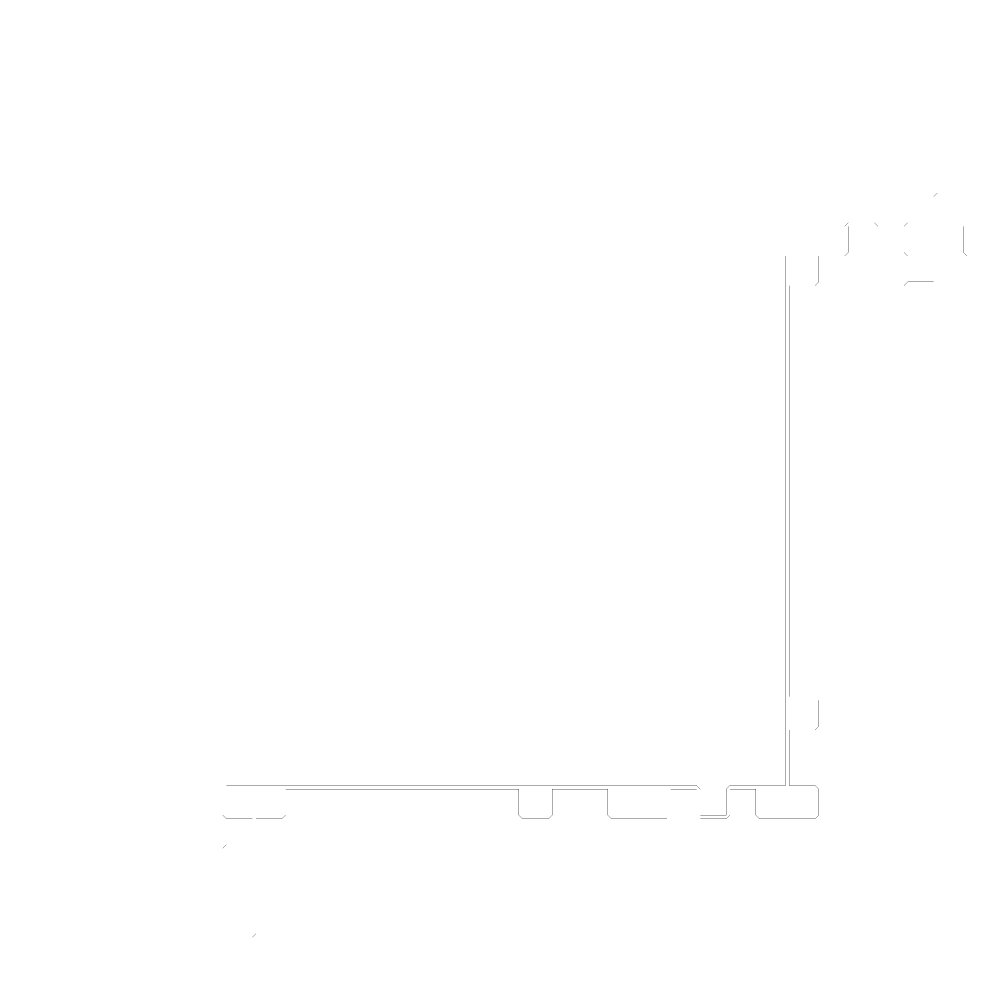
# Model space of a CAD drawing. Header units: metres. Extents: x 0 to 4990, y -4990 to 0.
# Drawn here: x 0 to 2495, y -2495 to 0 of the extents above; entities that cross this region are included whole.
import ezdxf

# ---------------------------------------------------------------- set-up
doc = ezdxf.new("R2010")
doc.units = ezdxf.units.M
for name, color, linetype in [('conductor', 1, 'Continuous'), ('dielectric', 8, 'Continuous'), ('substrate', 5, 'Continuous')]:
    doc.layers.add(name, color=color, linetype=linetype)

msp = doc.modelspace()

# ---------------------------------------------------------------- linework, layer by layer
at = {"layer": 'conductor', "const_width": 0.5}
msp.add_lwpolyline([(2500, -625), (2490.234375, -615.234375), (2490.234375, -605.46875), (2490.234375, -595.703125), (2490.234375, -585.9375), (2490.234375, -576.171875), (2490.234375, -566.40625), (2490.234375, -556.640625), (2490.234375, -546.875), (2480.46875, -546.875), (2470.703125, -546.875), (2460.9375, -546.875), (2451.171875, -546.875), (2441.40625, -546.875), (2431.640625, -546.875), (2421.875, -546.875), (2412.109375, -546.875), (2402.34375, -546.875), (2392.578125, -546.875), (2382.8125, -546.875), (2373.046875, -546.875), (2363.28125, -546.875), (2353.515625, -546.875), (2343.75, -546.875), (2343.75, -556.640625), (2343.75, -566.40625), (2343.75, -576.171875), (2343.75, -585.9375), (2343.75, -595.703125), (2343.75, -605.46875), (2343.75, -615.234375), (2343.75, -625), (2343.75, -634.765625), (2343.75, -644.53125), (2343.75, -654.296875), (2343.75, -664.0625), (2343.75, -673.828125), (2343.75, -683.59375), (2343.75, -693.359375), (2333.984375, -703.125), (2324.21875, -703.125), (2314.453125, -703.125), (2304.6875, -703.125), (2294.921875, -703.125), (2285.15625, -703.125), (2275.390625, -703.125), (2265.625, -703.125), (2255.859375, -703.125), (2246.09375, -703.125), (2236.328125, -703.125), (2226.5625, -703.125), (2216.796875, -703.125), (2207.03125, -703.125), (2197.265625, -703.125), (2187.5, -703.125), (2177.734375, -693.359375), (2177.734375, -683.59375), (2177.734375, -673.828125), (2177.734375, -664.0625), (2177.734375, -654.296875), (2177.734375, -644.53125), (2177.734375, -634.765625), (2177.734375, -625), (2187.5, -615.234375), (2197.265625, -615.234375), (2207.03125, -615.234375), (2216.796875, -615.234375), (2226.5625, -615.234375), (2236.328125, -615.234375), (2246.09375, -615.234375), (2255.859375, -615.234375), (2255.859375, -605.46875), (2255.859375, -595.703125), (2255.859375, -585.9375), (2255.859375, -576.171875), (2255.859375, -566.40625), (2255.859375, -556.640625), (2255.859375, -546.875), (2246.09375, -546.875), (2236.328125, -546.875), (2226.5625, -546.875), (2216.796875, -546.875), (2207.03125, -546.875), (2197.265625, -546.875), (2187.5, -546.875), (2187.5, -556.640625), (2187.5, -566.40625), (2187.5, -576.171875), (2187.5, -585.9375), (2187.5, -595.703125), (2187.5, -605.46875), (2187.5, -615.234375), (2177.734375, -625), (2167.96875, -625), (2158.203125, -625), (2148.4375, -625), (2138.671875, -625), (2128.90625, -625), (2119.140625, -625), (2109.375, -625), (2109.375, -634.765625), (2109.375, -644.53125), (2109.375, -654.296875), (2109.375, -664.0625), (2109.375, -673.828125), (2109.375, -683.59375), (2109.375, -693.359375), (2099.609375, -703.125), (2089.84375, -703.125), (2080.078125, -703.125), (2070.3125, -703.125), (2060.546875, -703.125), (2050.78125, -703.125), (2041.015625, -703.125), (2031.25, -703.125), (2031.25, -712.890625), (2031.25, -722.65625), (2031.25, -732.421875), (2031.25, -742.1875), (2031.25, -751.953125), (2031.25, -761.71875), (2031.25, -771.484375), (2031.25, -781.25), (2031.25, -791.015625), (2031.25, -800.78125), (2031.25, -810.546875), (2031.25, -820.3125), (2031.25, -830.078125), (2031.25, -839.84375), (2031.25, -849.609375), (2031.25, -859.375), (2031.25, -869.140625), (2031.25, -878.90625), (2031.25, -888.671875), (2031.25, -898.4375), (2031.25, -908.203125), (2031.25, -917.96875), (2031.25, -927.734375), (2031.25, -937.5), (2031.25, -947.265625), (2031.25, -957.03125), (2031.25, -966.796875), (2031.25, -976.5625), (2031.25, -986.328125), (2031.25, -996.09375), (2031.25, -1005.859375), (2031.25, -1015.625), (2031.25, -1025.390625), (2031.25, -1035.15625), (2031.25, -1044.921875), (2031.25, -1054.6875), (2031.25, -1064.453125), (2031.25, -1074.21875), (2031.25, -1083.984375), (2031.25, -1093.75), (2031.25, -1103.515625), (2031.25, -1113.28125), (2031.25, -1123.046875), (2031.25, -1132.8125), (2031.25, -1142.578125), (2031.25, -1152.34375), (2031.25, -1162.109375), (2031.25, -1171.875), (2031.25, -1181.640625), (2031.25, -1191.40625), (2031.25, -1201.171875), (2031.25, -1210.9375), (2031.25, -1220.703125), (2031.25, -1230.46875), (2031.25, -1240.234375), (2031.25, -1250), (2031.25, -1259.765625), (2031.25, -1269.53125), (2031.25, -1279.296875), (2031.25, -1289.0625), (2031.25, -1298.828125), (2031.25, -1308.59375), (2031.25, -1318.359375), (2031.25, -1328.125), (2031.25, -1337.890625), (2031.25, -1347.65625), (2031.25, -1357.421875), (2031.25, -1367.1875), (2031.25, -1376.953125), (2031.25, -1386.71875), (2031.25, -1396.484375), (2031.25, -1406.25), (2031.25, -1416.015625), (2031.25, -1425.78125), (2031.25, -1435.546875), (2031.25, -1445.3125), (2031.25, -1455.078125), (2031.25, -1464.84375), (2031.25, -1474.609375), (2031.25, -1484.375), (2031.25, -1494.140625), (2031.25, -1503.90625), (2031.25, -1513.671875), (2031.25, -1523.4375), (2031.25, -1533.203125), (2031.25, -1542.96875), (2031.25, -1552.734375), (2031.25, -1562.5), (2031.25, -1572.265625), (2031.25, -1582.03125), (2031.25, -1591.796875), (2031.25, -1601.5625), (2031.25, -1611.328125), (2031.25, -1621.09375), (2031.25, -1630.859375), (2031.25, -1640.625), (2031.25, -1650.390625), (2031.25, -1660.15625), (2031.25, -1669.921875), (2031.25, -1679.6875), (2031.25, -1689.453125), (2031.25, -1699.21875), (2031.25, -1708.984375), (2031.25, -1718.75), (2031.25, -1728.515625), (2031.25, -1738.28125), (2031.25, -1748.046875), (2031.25, -1757.8125), (2031.25, -1767.578125), (2031.25, -1777.34375), (2031.25, -1787.109375), (2041.015625, -1787.109375), (2050.78125, -1787.109375), (2060.546875, -1787.109375), (2070.3125, -1787.109375), (2080.078125, -1787.109375), (2089.84375, -1787.109375), (2099.609375, -1787.109375), (2109.375, -1796.875), (2109.375, -1806.640625), (2109.375, -1816.40625), (2109.375, -1826.171875), (2109.375, -1835.9375), (2109.375, -1845.703125), (2109.375, -1855.46875), (2109.375, -1865.234375), (2099.609375, -1875), (2089.84375, -1875), (2080.078125, -1875), (2070.3125, -1875), (2060.546875, -1875), (2050.78125, -1875), (2041.015625, -1875), (2031.25, -1875), (2031.25, -1884.765625), (2031.25, -1894.53125), (2031.25, -1904.296875), (2031.25, -1914.0625), (2031.25, -1923.828125), (2031.25, -1933.59375), (2031.25, -1943.359375), (2031.25, -1953.125), (2031.25, -1962.890625), (2031.25, -1972.65625), (2031.25, -1982.421875), (2031.25, -1992.1875), (2031.25, -2001.953125), (2031.25, -2011.71875), (2031.25, -2021.484375), (2041.015625, -2021.484375), (2050.78125, -2021.484375), (2060.546875, -2021.484375), (2070.3125, -2021.484375), (2080.078125, -2021.484375), (2089.84375, -2021.484375), (2099.609375, -2021.484375), (2109.375, -2031.25), (2109.375, -2041.015625), (2109.375, -2050.78125), (2109.375, -2060.546875), (2109.375, -2070.3125), (2109.375, -2080.078125), (2109.375, -2089.84375), (2109.375, -2099.609375), (2099.609375, -2109.375), (2089.84375, -2109.375), (2080.078125, -2109.375), (2070.3125, -2109.375), (2060.546875, -2109.375), (2050.78125, -2109.375), (2041.015625, -2109.375), (2031.25, -2109.375), (2021.484375, -2109.375), (2011.71875, -2109.375), (2001.953125, -2109.375), (1992.1875, -2109.375), (1982.421875, -2109.375), (1972.65625, -2109.375), (1962.890625, -2109.375), (1953.125, -2109.375), (1943.359375, -2099.609375), (1943.359375, -2089.84375), (1943.359375, -2080.078125), (1943.359375, -2070.3125), (1943.359375, -2060.546875), (1943.359375, -2050.78125), (1943.359375, -2041.015625), (1943.359375, -2031.25), (1933.59375, -2031.25), (1923.828125, -2031.25), (1914.0625, -2031.25), (1904.296875, -2031.25), (1894.53125, -2031.25), (1884.765625, -2031.25), (1875, -2031.25), (1875, -2041.015625), (1875, -2050.78125), (1875, -2060.546875), (1875, -2070.3125), (1875, -2080.078125), (1875, -2089.84375), (1875, -2099.609375), (1865.234375, -2109.375), (1855.46875, -2109.375), (1845.703125, -2109.375), (1835.9375, -2109.375), (1826.171875, -2109.375), (1816.40625, -2109.375), (1806.640625, -2109.375), (1796.875, -2109.375), (1787.109375, -2099.609375), (1787.109375, -2089.84375), (1787.109375, -2080.078125), (1787.109375, -2070.3125), (1787.109375, -2060.546875), (1787.109375, -2050.78125), (1787.109375, -2041.015625), (1787.109375, -2031.25), (1777.34375, -2031.25), (1767.578125, -2031.25), (1757.8125, -2031.25), (1748.046875, -2031.25), (1738.28125, -2031.25), (1728.515625, -2031.25), (1718.75, -2031.25), (1718.75, -2041.015625), (1718.75, -2050.78125), (1718.75, -2060.546875), (1718.75, -2070.3125), (1718.75, -2080.078125), (1718.75, -2089.84375), (1718.75, -2099.609375), (1708.984375, -2109.375), (1699.21875, -2109.375), (1689.453125, -2109.375), (1679.6875, -2109.375), (1669.921875, -2109.375), (1660.15625, -2109.375), (1650.390625, -2109.375), (1640.625, -2109.375), (1630.859375, -2109.375), (1621.09375, -2109.375), (1611.328125, -2109.375), (1601.5625, -2109.375), (1591.796875, -2109.375), (1582.03125, -2109.375), (1572.265625, -2109.375), (1562.5, -2109.375), (1552.734375, -2099.609375), (1552.734375, -2089.84375), (1552.734375, -2080.078125), (1552.734375, -2070.3125), (1552.734375, -2060.546875), (1552.734375, -2050.78125), (1552.734375, -2041.015625), (1552.734375, -2031.25), (1542.96875, -2031.25), (1533.203125, -2031.25), (1523.4375, -2031.25), (1513.671875, -2031.25), (1503.90625, -2031.25), (1494.140625, -2031.25), (1484.375, -2031.25), (1474.609375, -2031.25), (1464.84375, -2031.25), (1455.078125, -2031.25), (1445.3125, -2031.25), (1435.546875, -2031.25), (1425.78125, -2031.25), (1416.015625, -2031.25), (1406.25, -2031.25), (1406.25, -2041.015625), (1406.25, -2050.78125), (1406.25, -2060.546875), (1406.25, -2070.3125), (1406.25, -2080.078125), (1406.25, -2089.84375), (1406.25, -2099.609375), (1396.484375, -2109.375), (1386.71875, -2109.375), (1376.953125, -2109.375), (1367.1875, -2109.375), (1357.421875, -2109.375), (1347.65625, -2109.375), (1337.890625, -2109.375), (1328.125, -2109.375), (1318.359375, -2099.609375), (1318.359375, -2089.84375), (1318.359375, -2080.078125), (1318.359375, -2070.3125), (1318.359375, -2060.546875), (1318.359375, -2050.78125), (1318.359375, -2041.015625), (1318.359375, -2031.25), (1308.59375, -2031.25), (1298.828125, -2031.25), (1289.0625, -2031.25), (1279.296875, -2031.25), (1269.53125, -2031.25), (1259.765625, -2031.25), (1250, -2031.25), (1240.234375, -2031.25), (1230.46875, -2031.25), (1220.703125, -2031.25), (1210.9375, -2031.25), (1201.171875, -2031.25), (1191.40625, -2031.25), (1181.640625, -2031.25), (1171.875, -2031.25), (1162.109375, -2031.25), (1152.34375, -2031.25), (1142.578125, -2031.25), (1132.8125, -2031.25), (1123.046875, -2031.25), (1113.28125, -2031.25), (1103.515625, -2031.25), (1093.75, -2031.25), (1083.984375, -2031.25), (1074.21875, -2031.25), (1064.453125, -2031.25), (1054.6875, -2031.25), (1044.921875, -2031.25), (1035.15625, -2031.25), (1025.390625, -2031.25), (1015.625, -2031.25), (1005.859375, -2031.25), (996.09375, -2031.25), (986.328125, -2031.25), (976.5625, -2031.25), (966.796875, -2031.25), (957.03125, -2031.25), (947.265625, -2031.25), (937.5, -2031.25), (927.734375, -2031.25), (917.96875, -2031.25), (908.203125, -2031.25), (898.4375, -2031.25), (888.671875, -2031.25), (878.90625, -2031.25), (869.140625, -2031.25), (859.375, -2031.25), (849.609375, -2031.25), (839.84375, -2031.25), (830.078125, -2031.25), (820.3125, -2031.25), (810.546875, -2031.25), (800.78125, -2031.25), (791.015625, -2031.25), (781.25, -2031.25), (771.484375, -2031.25), (761.71875, -2031.25), (751.953125, -2031.25), (742.1875, -2031.25), (732.421875, -2031.25), (722.65625, -2031.25), (712.890625, -2031.25), (703.125, -2031.25), (703.125, -2041.015625), (703.125, -2050.78125), (703.125, -2060.546875), (703.125, -2070.3125), (703.125, -2080.078125), (703.125, -2089.84375), (703.125, -2099.609375), (693.359375, -2109.375), (683.59375, -2109.375), (673.828125, -2109.375), (664.0625, -2109.375), (654.296875, -2109.375), (644.53125, -2109.375), (634.765625, -2109.375), (625, -2109.375), (625, -2119.140625), (625, -2128.90625), (625, -2138.671875), (625, -2148.4375), (625, -2158.203125), (625, -2167.96875), (625, -2177.734375), (625, -2187.5), (625, -2197.265625), (625, -2207.03125), (625, -2216.796875), (625, -2226.5625), (625, -2236.328125), (625, -2246.09375), (625, -2255.859375), (625, -2265.625), (625, -2275.390625), (625, -2285.15625), (625, -2294.921875), (625, -2304.6875), (625, -2314.453125), (625, -2324.21875), (625, -2333.984375), (625, -2343.75), (625, -2353.515625), (625, -2363.28125), (625, -2373.046875), (625, -2382.8125), (625, -2392.578125), (625, -2402.34375), (625, -2412.109375), (615.234375, -2421.875), (605.46875, -2421.875), (595.703125, -2421.875), (585.9375, -2421.875), (576.171875, -2421.875), (566.40625, -2421.875), (556.640625, -2421.875), (546.875, -2421.875), (546.875, -2431.640625), (546.875, -2441.40625), (546.875, -2451.171875), (546.875, -2460.9375), (546.875, -2470.703125), (546.875, -2480.46875), (546.875, -2490.234375), (546.875, -2500)], dxfattribs=at)
at = {"layer": 'dielectric', "const_width": 0.5}
msp.add_lwpolyline([(546.875, -2109.375), (546.875, -2119.140625), (546.875, -2128.90625), (546.875, -2138.671875), (546.875, -2148.4375), (546.875, -2158.203125), (546.875, -2167.96875), (546.875, -2177.734375), (556.640625, -2177.734375), (566.40625, -2177.734375), (576.171875, -2177.734375), (585.9375, -2177.734375), (595.703125, -2177.734375), (605.46875, -2177.734375), (615.234375, -2177.734375), (615.234375, -2167.96875), (615.234375, -2158.203125), (615.234375, -2148.4375), (615.234375, -2138.671875), (615.234375, -2128.90625), (615.234375, -2119.140625), (615.234375, -2109.375), (605.46875, -2109.375), (595.703125, -2109.375), (585.9375, -2109.375), (576.171875, -2109.375), (566.40625, -2109.375), (556.640625, -2109.375)], close=True, dxfattribs=at)
at = {"layer": 'substrate', "const_width": 0.5}
for points in [[(2500, 0), (2490.234375, 0), (2480.46875, 0), (2470.703125, 0), (2460.9375, 0), (2451.171875, 0), (2441.40625, 0), (2431.640625, 0), (2421.875, 0), (2412.109375, 0), (2402.34375, 0), (2392.578125, 0), (2382.8125, 0), (2373.046875, 0), (2363.28125, 0), (2353.515625, 0), (2343.75, 0), (2333.984375, 0), (2324.21875, 0), (2314.453125, 0), (2304.6875, 0), (2294.921875, 0), (2285.15625, 0), (2275.390625, 0), (2265.625, 0), (2255.859375, 0), (2246.09375, 0), (2236.328125, 0), (2226.5625, 0), (2216.796875, 0), (2207.03125, 0), (2197.265625, 0), (2187.5, 0), (2177.734375, 0), (2167.96875, 0), (2158.203125, 0), (2148.4375, 0), (2138.671875, 0), (2128.90625, 0), (2119.140625, 0), (2109.375, 0), (2099.609375, 0), (2089.84375, 0), (2080.078125, 0), (2070.3125, 0), (2060.546875, 0), (2050.78125, 0), (2041.015625, 0), (2031.25, 0), (2021.484375, 0), (2011.71875, 0), (2001.953125, 0), (1992.1875, 0), (1982.421875, 0), (1972.65625, 0), (1962.890625, 0), (1953.125, 0), (1943.359375, 0), (1933.59375, 0), (1923.828125, 0), (1914.0625, 0), (1904.296875, 0), (1894.53125, 0), (1884.765625, 0), (1875, 0), (1865.234375, 0), (1855.46875, 0), (1845.703125, 0), (1835.9375, 0), (1826.171875, 0), (1816.40625, 0), (1806.640625, 0), (1796.875, 0), (1787.109375, 0), (1777.34375, 0), (1767.578125, 0), (1757.8125, 0), (1748.046875, 0), (1738.28125, 0), (1728.515625, 0), (1718.75, 0), (1708.984375, 0), (1699.21875, 0), (1689.453125, 0), (1679.6875, 0), (1669.921875, 0), (1660.15625, 0), (1650.390625, 0), (1640.625, 0), (1630.859375, 0), (1621.09375, 0), (1611.328125, 0), (1601.5625, 0), (1591.796875, 0), (1582.03125, 0), (1572.265625, 0), (1562.5, 0), (1552.734375, 0), (1542.96875, 0), (1533.203125, 0), (1523.4375, 0), (1513.671875, 0), (1503.90625, 0), (1494.140625, 0), (1484.375, 0), (1474.609375, 0), (1464.84375, 0), (1455.078125, 0), (1445.3125, 0), (1435.546875, 0), (1425.78125, 0), (1416.015625, 0), (1406.25, 0), (1396.484375, 0), (1386.71875, 0), (1376.953125, 0), (1367.1875, 0), (1357.421875, 0), (1347.65625, 0), (1337.890625, 0), (1328.125, 0), (1318.359375, 0), (1308.59375, 0), (1298.828125, 0), (1289.0625, 0), (1279.296875, 0), (1269.53125, 0), (1259.765625, 0), (1250, 0), (1240.234375, 0), (1230.46875, 0), (1220.703125, 0), (1210.9375, 0), (1201.171875, 0), (1191.40625, 0), (1181.640625, 0), (1171.875, 0), (1162.109375, 0), (1152.34375, 0), (1142.578125, 0), (1132.8125, 0), (1123.046875, 0), (1113.28125, 0), (1103.515625, 0), (1093.75, 0), (1083.984375, 0), (1074.21875, 0), (1064.453125, 0), (1054.6875, 0), (1044.921875, 0), (1035.15625, 0), (1025.390625, 0), (1015.625, 0), (1005.859375, 0), (996.09375, 0), (986.328125, 0), (976.5625, 0), (966.796875, 0), (957.03125, 0), (947.265625, 0), (937.5, 0), (927.734375, 0), (917.96875, 0), (908.203125, 0), (898.4375, 0), (888.671875, 0), (878.90625, 0), (869.140625, 0), (859.375, 0), (849.609375, 0), (839.84375, 0), (830.078125, 0), (820.3125, 0), (810.546875, 0), (800.78125, 0), (791.015625, 0), (781.25, 0), (771.484375, 0), (761.71875, 0), (751.953125, 0), (742.1875, 0), (732.421875, 0), (722.65625, 0), (712.890625, 0), (703.125, 0), (693.359375, 0), (683.59375, 0), (673.828125, 0), (664.0625, 0), (654.296875, 0), (644.53125, 0), (634.765625, 0), (625, 0), (615.234375, 0), (605.46875, 0), (595.703125, 0), (585.9375, 0), (576.171875, 0), (566.40625, 0), (556.640625, 0), (546.875, 0), (537.109375, 0), (527.34375, 0), (517.578125, 0), (507.8125, 0), (498.046875, 0), (488.28125, 0), (478.515625, 0), (468.75, 0), (458.984375, 0), (449.21875, 0), (439.453125, 0), (429.6875, 0), (419.921875, 0), (410.15625, 0), (400.390625, 0), (390.625, 0), (380.859375, 0), (371.09375, 0), (361.328125, 0), (351.5625, 0), (341.796875, 0), (332.03125, 0), (322.265625, 0), (312.5, 0), (302.734375, 0), (292.96875, 0), (283.203125, 0), (273.4375, 0), (263.671875, 0), (253.90625, 0), (244.140625, 0), (234.375, 0), (224.609375, 0), (214.84375, 0), (205.078125, 0), (195.3125, 0), (185.546875, 0), (175.78125, 0), (166.015625, 0), (156.25, 0), (146.484375, 0), (136.71875, 0), (126.953125, 0), (117.1875, 0), (107.421875, 0), (97.65625, 0), (87.890625, 0), (78.125, 0), (68.359375, 0), (58.59375, 0), (48.828125, 0), (39.0625, 0), (29.296875, 0), (19.53125, 0), (9.765625, 0), (0, 0), (0, -9.765625), (0, -19.53125), (0, -29.296875), (0, -39.0625), (0, -48.828125), (0, -58.59375), (0, -68.359375), (0, -78.125), (0, -87.890625), (0, -97.65625), (0, -107.421875), (0, -117.1875), (0, -126.953125), (0, -136.71875), (0, -146.484375), (0, -156.25), (0, -166.015625), (0, -175.78125), (0, -185.546875), (0, -195.3125), (0, -205.078125), (0, -214.84375), (0, -224.609375), (0, -234.375), (0, -244.140625), (0, -253.90625), (0, -263.671875), (0, -273.4375), (0, -283.203125), (0, -292.96875), (0, -302.734375), (0, -312.5), (0, -322.265625), (0, -332.03125), (0, -341.796875), (0, -351.5625), (0, -361.328125), (0, -371.09375), (0, -380.859375), (0, -390.625), (0, -400.390625), (0, -410.15625), (0, -419.921875), (0, -429.6875), (0, -439.453125), (0, -449.21875), (0, -458.984375), (0, -468.75), (0, -478.515625), (0, -488.28125), (0, -498.046875), (0, -507.8125), (0, -517.578125), (0, -527.34375), (0, -537.109375), (0, -546.875), (0, -556.640625), (0, -566.40625), (0, -576.171875), (0, -585.9375), (0, -595.703125), (0, -605.46875), (0, -615.234375), (0, -625), (0, -634.765625), (0, -644.53125), (0, -654.296875), (0, -664.0625), (0, -673.828125), (0, -683.59375), (0, -693.359375), (0, -703.125), (0, -712.890625), (0, -722.65625), (0, -732.421875), (0, -742.1875), (0, -751.953125), (0, -761.71875), (0, -771.484375), (0, -781.25), (0, -791.015625), (0, -800.78125), (0, -810.546875), (0, -820.3125), (0, -830.078125), (0, -839.84375), (0, -849.609375), (0, -859.375), (0, -869.140625), (0, -878.90625), (0, -888.671875), (0, -898.4375), (0, -908.203125), (0, -917.96875), (0, -927.734375), (0, -937.5), (0, -947.265625), (0, -957.03125), (0, -966.796875), (0, -976.5625), (0, -986.328125), (0, -996.09375), (0, -1005.859375), (0, -1015.625), (0, -1025.390625), (0, -1035.15625), (0, -1044.921875), (0, -1054.6875), (0, -1064.453125), (0, -1074.21875), (0, -1083.984375), (0, -1093.75), (0, -1103.515625), (0, -1113.28125), (0, -1123.046875), (0, -1132.8125), (0, -1142.578125), (0, -1152.34375), (0, -1162.109375), (0, -1171.875), (0, -1181.640625), (0, -1191.40625), (0, -1201.171875), (0, -1210.9375), (0, -1220.703125), (0, -1230.46875), (0, -1240.234375), (0, -1250), (0, -1259.765625), (0, -1269.53125), (0, -1279.296875), (0, -1289.0625), (0, -1298.828125), (0, -1308.59375), (0, -1318.359375), (0, -1328.125), (0, -1337.890625), (0, -1347.65625), (0, -1357.421875), (0, -1367.1875), (0, -1376.953125), (0, -1386.71875), (0, -1396.484375), (0, -1406.25), (0, -1416.015625), (0, -1425.78125), (0, -1435.546875), (0, -1445.3125), (0, -1455.078125), (0, -1464.84375), (0, -1474.609375), (0, -1484.375), (0, -1494.140625), (0, -1503.90625), (0, -1513.671875), (0, -1523.4375), (0, -1533.203125), (0, -1542.96875), (0, -1552.734375), (0, -1562.5), (0, -1572.265625), (0, -1582.03125), (0, -1591.796875), (0, -1601.5625), (0, -1611.328125), (0, -1621.09375), (0, -1630.859375), (0, -1640.625), (0, -1650.390625), (0, -1660.15625), (0, -1669.921875), (0, -1679.6875), (0, -1689.453125), (0, -1699.21875), (0, -1708.984375), (0, -1718.75), (0, -1728.515625), (0, -1738.28125), (0, -1748.046875), (0, -1757.8125), (0, -1767.578125), (0, -1777.34375), (0, -1787.109375), (0, -1796.875), (0, -1806.640625), (0, -1816.40625), (0, -1826.171875), (0, -1835.9375), (0, -1845.703125), (0, -1855.46875), (0, -1865.234375), (0, -1875), (0, -1884.765625), (0, -1894.53125), (0, -1904.296875), (0, -1914.0625), (0, -1923.828125), (0, -1933.59375), (0, -1943.359375), (0, -1953.125), (0, -1962.890625), (0, -1972.65625), (0, -1982.421875), (0, -1992.1875), (0, -2001.953125), (0, -2011.71875), (0, -2021.484375), (0, -2031.25), (0, -2041.015625), (0, -2050.78125), (0, -2060.546875), (0, -2070.3125), (0, -2080.078125), (0, -2089.84375), (0, -2099.609375), (0, -2109.375), (0, -2119.140625), (0, -2128.90625), (0, -2138.671875), (0, -2148.4375), (0, -2158.203125), (0, -2167.96875), (0, -2177.734375), (0, -2187.5), (0, -2197.265625), (0, -2207.03125), (0, -2216.796875), (0, -2226.5625), (0, -2236.328125), (0, -2246.09375), (0, -2255.859375), (0, -2265.625), (0, -2275.390625), (0, -2285.15625), (0, -2294.921875), (0, -2304.6875), (0, -2314.453125), (0, -2324.21875), (0, -2333.984375), (0, -2343.75), (0, -2353.515625), (0, -2363.28125), (0, -2373.046875), (0, -2382.8125), (0, -2392.578125), (0, -2402.34375), (0, -2412.109375), (0, -2421.875), (0, -2431.640625), (0, -2441.40625), (0, -2451.171875), (0, -2460.9375), (0, -2470.703125), (0, -2480.46875), (0, -2490.234375), (0, -2500)], [(537.109375, -2500), (537.109375, -2490.234375), (537.109375, -2480.46875), (537.109375, -2470.703125), (537.109375, -2460.9375), (537.109375, -2451.171875), (537.109375, -2441.40625), (537.109375, -2431.640625), (537.109375, -2421.875), (537.109375, -2412.109375), (537.109375, -2402.34375), (537.109375, -2392.578125), (537.109375, -2382.8125), (537.109375, -2373.046875), (537.109375, -2363.28125), (537.109375, -2353.515625), (537.109375, -2343.75), (537.109375, -2333.984375), (537.109375, -2324.21875), (537.109375, -2314.453125), (537.109375, -2304.6875), (537.109375, -2294.921875), (537.109375, -2285.15625), (537.109375, -2275.390625), (537.109375, -2265.625), (537.109375, -2255.859375), (537.109375, -2246.09375), (537.109375, -2236.328125), (537.109375, -2226.5625), (537.109375, -2216.796875), (537.109375, -2207.03125), (537.109375, -2197.265625), (537.109375, -2187.5), (546.875, -2177.734375), (556.640625, -2177.734375), (566.40625, -2177.734375), (576.171875, -2177.734375), (585.9375, -2177.734375), (595.703125, -2177.734375), (605.46875, -2177.734375), (615.234375, -2177.734375), (615.234375, -2167.96875), (615.234375, -2158.203125), (615.234375, -2148.4375), (615.234375, -2138.671875), (615.234375, -2128.90625), (615.234375, -2119.140625), (615.234375, -2109.375), (605.46875, -2109.375), (595.703125, -2109.375), (585.9375, -2109.375), (576.171875, -2109.375), (566.40625, -2109.375), (556.640625, -2109.375), (546.875, -2109.375), (537.109375, -2099.609375), (537.109375, -2089.84375), (537.109375, -2080.078125), (537.109375, -2070.3125), (537.109375, -2060.546875), (537.109375, -2050.78125), (537.109375, -2041.015625), (537.109375, -2031.25), (546.875, -2021.484375), (556.640625, -2021.484375), (566.40625, -2021.484375), (576.171875, -2021.484375), (585.9375, -2021.484375), (595.703125, -2021.484375), (605.46875, -2021.484375), (615.234375, -2021.484375), (625, -2021.484375), (634.765625, -2021.484375), (644.53125, -2021.484375), (654.296875, -2021.484375), (664.0625, -2021.484375), (673.828125, -2021.484375), (683.59375, -2021.484375), (693.359375, -2021.484375), (703.125, -2021.484375), (712.890625, -2021.484375), (722.65625, -2021.484375), (732.421875, -2021.484375), (742.1875, -2021.484375), (751.953125, -2021.484375), (761.71875, -2021.484375), (771.484375, -2021.484375), (781.25, -2021.484375), (791.015625, -2021.484375), (800.78125, -2021.484375), (810.546875, -2021.484375), (820.3125, -2021.484375), (830.078125, -2021.484375), (839.84375, -2021.484375), (849.609375, -2021.484375), (859.375, -2021.484375), (869.140625, -2021.484375), (878.90625, -2021.484375), (888.671875, -2021.484375), (898.4375, -2021.484375), (908.203125, -2021.484375), (917.96875, -2021.484375), (927.734375, -2021.484375), (937.5, -2021.484375), (947.265625, -2021.484375), (957.03125, -2021.484375), (966.796875, -2021.484375), (976.5625, -2021.484375), (986.328125, -2021.484375), (996.09375, -2021.484375), (1005.859375, -2021.484375), (1015.625, -2021.484375), (1025.390625, -2021.484375), (1035.15625, -2021.484375), (1044.921875, -2021.484375), (1054.6875, -2021.484375), (1064.453125, -2021.484375), (1074.21875, -2021.484375), (1083.984375, -2021.484375), (1093.75, -2021.484375), (1103.515625, -2021.484375), (1113.28125, -2021.484375), (1123.046875, -2021.484375), (1132.8125, -2021.484375), (1142.578125, -2021.484375), (1152.34375, -2021.484375), (1162.109375, -2021.484375), (1171.875, -2021.484375), (1181.640625, -2021.484375), (1191.40625, -2021.484375), (1201.171875, -2021.484375), (1210.9375, -2021.484375), (1220.703125, -2021.484375), (1230.46875, -2021.484375), (1240.234375, -2021.484375), (1250, -2021.484375), (1259.765625, -2021.484375), (1269.53125, -2021.484375), (1279.296875, -2021.484375), (1289.0625, -2021.484375), (1298.828125, -2021.484375), (1308.59375, -2021.484375), (1318.359375, -2021.484375), (1328.125, -2021.484375), (1337.890625, -2021.484375), (1347.65625, -2021.484375), (1357.421875, -2021.484375), (1367.1875, -2021.484375), (1376.953125, -2021.484375), (1386.71875, -2021.484375), (1396.484375, -2021.484375), (1406.25, -2021.484375), (1416.015625, -2021.484375), (1425.78125, -2021.484375), (1435.546875, -2021.484375), (1445.3125, -2021.484375), (1455.078125, -2021.484375), (1464.84375, -2021.484375), (1474.609375, -2021.484375), (1484.375, -2021.484375), (1494.140625, -2021.484375), (1503.90625, -2021.484375), (1513.671875, -2021.484375), (1523.4375, -2021.484375), (1533.203125, -2021.484375), (1542.96875, -2021.484375), (1552.734375, -2021.484375), (1562.5, -2021.484375), (1572.265625, -2021.484375), (1582.03125, -2021.484375), (1591.796875, -2021.484375), (1601.5625, -2021.484375), (1611.328125, -2021.484375), (1621.09375, -2021.484375), (1630.859375, -2021.484375), (1640.625, -2021.484375), (1650.390625, -2021.484375), (1660.15625, -2021.484375), (1669.921875, -2021.484375), (1679.6875, -2021.484375), (1689.453125, -2021.484375), (1699.21875, -2021.484375), (1708.984375, -2021.484375), (1718.75, -2021.484375), (1728.515625, -2021.484375), (1738.28125, -2021.484375), (1748.046875, -2021.484375), (1757.8125, -2021.484375), (1767.578125, -2021.484375), (1777.34375, -2021.484375), (1787.109375, -2021.484375), (1796.875, -2031.25), (1796.875, -2041.015625), (1796.875, -2050.78125), (1796.875, -2060.546875), (1796.875, -2070.3125), (1796.875, -2080.078125), (1796.875, -2089.84375), (1796.875, -2099.609375), (1806.640625, -2099.609375), (1816.40625, -2099.609375), (1826.171875, -2099.609375), (1835.9375, -2099.609375), (1845.703125, -2099.609375), (1855.46875, -2099.609375), (1865.234375, -2099.609375), (1865.234375, -2089.84375), (1865.234375, -2080.078125), (1865.234375, -2070.3125), (1865.234375, -2060.546875), (1865.234375, -2050.78125), (1865.234375, -2041.015625), (1865.234375, -2031.25), (1875, -2021.484375), (1884.765625, -2021.484375), (1894.53125, -2021.484375), (1904.296875, -2021.484375), (1914.0625, -2021.484375), (1923.828125, -2021.484375), (1933.59375, -2021.484375), (1943.359375, -2021.484375), (1953.125, -2021.484375), (1962.890625, -2021.484375), (1972.65625, -2021.484375), (1982.421875, -2021.484375), (1992.1875, -2021.484375), (2001.953125, -2021.484375), (2011.71875, -2021.484375), (2021.484375, -2021.484375), (2021.484375, -2011.71875), (2021.484375, -2001.953125), (2021.484375, -1992.1875), (2021.484375, -1982.421875), (2021.484375, -1972.65625), (2021.484375, -1962.890625), (2021.484375, -1953.125), (2021.484375, -1943.359375), (2021.484375, -1933.59375), (2021.484375, -1923.828125), (2021.484375, -1914.0625), (2021.484375, -1904.296875), (2021.484375, -1894.53125), (2021.484375, -1884.765625), (2021.484375, -1875), (2021.484375, -1865.234375), (2021.484375, -1855.46875), (2021.484375, -1845.703125), (2021.484375, -1835.9375), (2021.484375, -1826.171875), (2021.484375, -1816.40625), (2021.484375, -1806.640625), (2021.484375, -1796.875), (2021.484375, -1787.109375), (2021.484375, -1777.34375), (2021.484375, -1767.578125), (2021.484375, -1757.8125), (2021.484375, -1748.046875), (2021.484375, -1738.28125), (2021.484375, -1728.515625), (2021.484375, -1718.75), (2021.484375, -1708.984375), (2021.484375, -1699.21875), (2021.484375, -1689.453125), (2021.484375, -1679.6875), (2021.484375, -1669.921875), (2021.484375, -1660.15625), (2021.484375, -1650.390625), (2021.484375, -1640.625), (2021.484375, -1630.859375), (2021.484375, -1621.09375), (2021.484375, -1611.328125), (2021.484375, -1601.5625), (2021.484375, -1591.796875), (2021.484375, -1582.03125), (2021.484375, -1572.265625), (2021.484375, -1562.5), (2021.484375, -1552.734375), (2021.484375, -1542.96875), (2021.484375, -1533.203125), (2021.484375, -1523.4375), (2021.484375, -1513.671875), (2021.484375, -1503.90625), (2021.484375, -1494.140625), (2021.484375, -1484.375), (2021.484375, -1474.609375), (2021.484375, -1464.84375), (2021.484375, -1455.078125), (2021.484375, -1445.3125), (2021.484375, -1435.546875), (2021.484375, -1425.78125), (2021.484375, -1416.015625), (2021.484375, -1406.25), (2021.484375, -1396.484375), (2021.484375, -1386.71875), (2021.484375, -1376.953125), (2021.484375, -1367.1875), (2021.484375, -1357.421875), (2021.484375, -1347.65625), (2021.484375, -1337.890625), (2021.484375, -1328.125), (2021.484375, -1318.359375), (2021.484375, -1308.59375), (2021.484375, -1298.828125), (2021.484375, -1289.0625), (2021.484375, -1279.296875), (2021.484375, -1269.53125), (2021.484375, -1259.765625), (2021.484375, -1250), (2021.484375, -1240.234375), (2021.484375, -1230.46875), (2021.484375, -1220.703125), (2021.484375, -1210.9375), (2021.484375, -1201.171875), (2021.484375, -1191.40625), (2021.484375, -1181.640625), (2021.484375, -1171.875), (2021.484375, -1162.109375), (2021.484375, -1152.34375), (2021.484375, -1142.578125), (2021.484375, -1132.8125), (2021.484375, -1123.046875), (2021.484375, -1113.28125), (2021.484375, -1103.515625), (2021.484375, -1093.75), (2021.484375, -1083.984375), (2021.484375, -1074.21875), (2021.484375, -1064.453125), (2021.484375, -1054.6875), (2021.484375, -1044.921875), (2021.484375, -1035.15625), (2021.484375, -1025.390625), (2021.484375, -1015.625), (2021.484375, -1005.859375), (2021.484375, -996.09375), (2021.484375, -986.328125), (2021.484375, -976.5625), (2021.484375, -966.796875), (2021.484375, -957.03125), (2021.484375, -947.265625), (2021.484375, -937.5), (2021.484375, -927.734375), (2021.484375, -917.96875), (2021.484375, -908.203125), (2021.484375, -898.4375), (2021.484375, -888.671875), (2021.484375, -878.90625), (2021.484375, -869.140625), (2021.484375, -859.375), (2021.484375, -849.609375), (2021.484375, -839.84375), (2021.484375, -830.078125), (2021.484375, -820.3125), (2021.484375, -810.546875), (2021.484375, -800.78125), (2021.484375, -791.015625), (2021.484375, -781.25), (2021.484375, -771.484375), (2021.484375, -761.71875), (2021.484375, -751.953125), (2021.484375, -742.1875), (2021.484375, -732.421875), (2021.484375, -722.65625), (2021.484375, -712.890625), (2021.484375, -703.125), (2021.484375, -693.359375), (2021.484375, -683.59375), (2021.484375, -673.828125), (2021.484375, -664.0625), (2021.484375, -654.296875), (2021.484375, -644.53125), (2021.484375, -634.765625), (2021.484375, -625), (2031.25, -615.234375), (2041.015625, -615.234375), (2050.78125, -615.234375), (2060.546875, -615.234375), (2070.3125, -615.234375), (2080.078125, -615.234375), (2089.84375, -615.234375), (2099.609375, -615.234375), (2109.375, -615.234375), (2119.140625, -615.234375), (2128.90625, -615.234375), (2138.671875, -615.234375), (2148.4375, -615.234375), (2158.203125, -615.234375), (2167.96875, -615.234375), (2177.734375, -615.234375), (2177.734375, -605.46875), (2177.734375, -595.703125), (2177.734375, -585.9375), (2177.734375, -576.171875), (2177.734375, -566.40625), (2177.734375, -556.640625), (2177.734375, -546.875), (2187.5, -537.109375), (2197.265625, -537.109375), (2207.03125, -537.109375), (2216.796875, -537.109375), (2226.5625, -537.109375), (2236.328125, -537.109375), (2246.09375, -537.109375), (2255.859375, -537.109375), (2265.625, -546.875), (2265.625, -556.640625), (2265.625, -566.40625), (2265.625, -576.171875), (2265.625, -585.9375), (2265.625, -595.703125), (2265.625, -605.46875), (2265.625, -615.234375), (2275.390625, -615.234375), (2285.15625, -615.234375), (2294.921875, -615.234375), (2304.6875, -615.234375), (2314.453125, -615.234375), (2324.21875, -615.234375), (2333.984375, -615.234375), (2343.75, -625), (2343.75, -634.765625), (2343.75, -644.53125), (2343.75, -654.296875), (2343.75, -664.0625), (2343.75, -673.828125), (2343.75, -683.59375), (2343.75, -693.359375), (2353.515625, -693.359375), (2363.28125, -693.359375), (2373.046875, -693.359375), (2382.8125, -693.359375), (2392.578125, -693.359375), (2402.34375, -693.359375), (2412.109375, -693.359375), (2412.109375, -683.59375), (2412.109375, -673.828125), (2412.109375, -664.0625), (2412.109375, -654.296875), (2412.109375, -644.53125), (2412.109375, -634.765625), (2412.109375, -625), (2402.34375, -625), (2392.578125, -625), (2382.8125, -625), (2373.046875, -625), (2363.28125, -625), (2353.515625, -625), (2343.75, -625), (2333.984375, -615.234375), (2333.984375, -605.46875), (2333.984375, -595.703125), (2333.984375, -585.9375), (2333.984375, -576.171875), (2333.984375, -566.40625), (2333.984375, -556.640625), (2333.984375, -546.875), (2343.75, -537.109375), (2353.515625, -537.109375), (2363.28125, -537.109375), (2373.046875, -537.109375), (2382.8125, -537.109375), (2392.578125, -537.109375), (2402.34375, -537.109375), (2412.109375, -537.109375), (2412.109375, -527.34375), (2412.109375, -517.578125), (2412.109375, -507.8125), (2412.109375, -498.046875), (2412.109375, -488.28125), (2412.109375, -478.515625), (2412.109375, -468.75), (2421.875, -458.984375), (2431.640625, -458.984375), (2441.40625, -458.984375), (2451.171875, -458.984375), (2460.9375, -458.984375), (2470.703125, -458.984375), (2480.46875, -458.984375), (2490.234375, -458.984375), (2500, -468.75)]]:
    msp.add_lwpolyline(points, dxfattribs=at)

doc.saveas('drawing.dxf')
